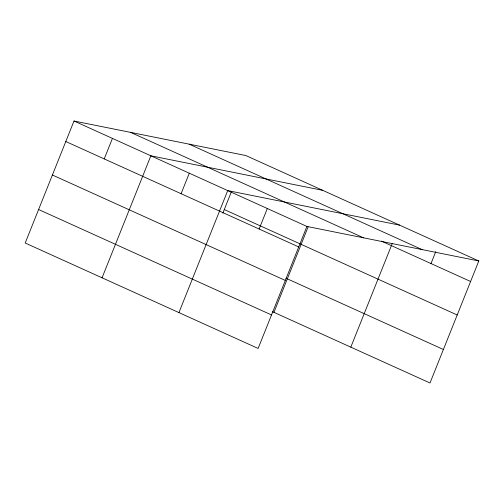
<?xml version="1.0" encoding="UTF-8"?>
<svg xmlns="http://www.w3.org/2000/svg" width="504" height="504" viewBox="0 0 504 504"><rect width="100%" height="100%" fill="white"/><g stroke="black" fill="none" stroke-linecap="round" stroke-linejoin="round"><path stroke-width="0.76" d="M478.8 260.984L245.876 155.553L74 121.01L25.2 243.016L258.124 348.447L306.917 226.441L478.8 260.984L430 382.99L272.519 311.705M104.227 158.911L112.43 138.411M102.066 277.805L150.86 155.805L322.743 190.348M181.094 193.706L189.296 173.2M178.926 312.6L227.726 190.594L399.609 225.137M222.844 213.148L231.267 192.081M259.119 229.024L267.322 208.517M273.943 312.348L308.133 226.869M350.809 347.143L392.251 243.52M431.002 263.567L435.809 251.546M189.157 144.157L422.081 249.587M381.44 241.132L470.597 281.49M130.719 132.413L363.642 237.844M74 121.01L306.917 226.441M224.28 209.557L457.204 314.987M65.797 141.517L298.721 246.947M285.919 278.214L443.4 349.493M52.397 175.008L285.321 280.438M38.594 209.519L271.517 314.95"/></g></svg>
